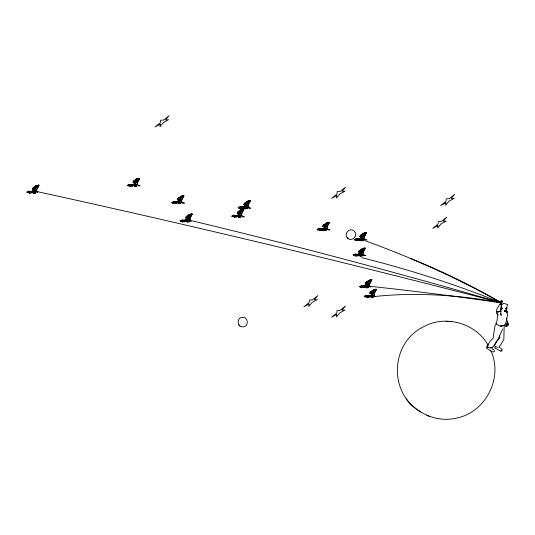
<?xml version="1.0" encoding="UTF-8"?>
<svg xmlns="http://www.w3.org/2000/svg" width="535" height="535" viewBox="0 0 535 535"><rect width="100%" height="100%" fill="white"/><g stroke="black" fill="none" stroke-linecap="round" stroke-linejoin="round"><path stroke-width="0.8" d="M32.662 191.904L31.411 191.403L32.802 191.289L33.932 192.593L33.892 193.209L32.862 191.557L30.167 192.112L29.686 191.664L27.586 192.72L34.494 191.423L35.965 193.015L33.892 193.296L33.906 192.406L30.442 192.172L31.839 191.751L29.906 191.764L31.077 191.497L28.783 191.115L30.395 191.697L27.706 191.497L29.746 191.884L26.75 192.085L28.863 192.132L27.245 192.506L31.411 191.403L33.819 192.687L35.45 192.56L36.741 191.503L36.821 189.624L38.841 185.558L36.654 189.29L36.561 191.443L34.929 191.57L33.932 189.637L35.022 189.417L37.209 185.685L38.701 184.896L38.293 185.598L39.008 185.224L38.841 185.558L35.283 186.106L36.153 186.193L33.872 187.083L35.624 187.009L33.284 187.578L35.31 187.497L32.729 188.006L35.042 187.912L32.856 188.373L34.728 188.4L32.327 188.781L34.454 188.822L32.461 189.209L34.18 189.25L32.789 189.577L35.116 189.544C34.715 194.954 35.069 186.488 36.44 185.745L37.57 185.184L33.932 189.637L33.993 191.015L35.029 191.697M135.696 184.849L135.616 182.636L137.027 178.964L138.157 178.402L134.526 182.856L134.586 184.234L135.034 184.167L136.124 185.498M134.552 183.545L135.515 184.789L137.147 184.662L137.241 182.509L139.602 178.443L138.879 178.817L139.287 178.115L137.803 178.904L135.616 182.636L133.375 182.796L134.773 182.468L133.048 182.428L135.047 182.04L132.914 182L135.322 181.619L133.442 181.592L135.629 181.131L133.315 181.225L135.897 180.716L133.87 180.797L136.218 180.228L134.466 180.302L136.746 179.412L135.87 179.325L139.428 178.777L137.415 182.843L137.328 184.722M179.379 201.421L178.931 201.488L179.867 202.043L179.961 199.896L181.372 196.225L182.502 195.656L178.871 200.11L178.931 201.488L179.86 202.043L178.871 200.11L177.72 200.057L179.118 199.722L177.393 199.682L179.392 199.301L177.259 199.254L179.666 198.873L177.787 198.846L179.981 198.385L177.66 198.478L180.248 197.97L178.215 198.057L180.562 197.482L178.81 197.555L181.091 196.666L180.215 196.579L183.773 196.031L183.946 195.703L183.224 196.077L183.632 195.375L182.147 196.158L179.961 199.896L178.871 200.11L179.653 201.441M181.84 202.571L181.76 200.103L183.773 196.031L181.586 199.762L181.492 201.916L180.469 202.752L179.345 201.421L174.838 202.237L176.771 202.223L175.373 202.645L177.018 202.424L175.955 202.792L176.336 202.491L174.878 203.059L175.721 202.538L174.751 202.598L179.426 201.902L180.897 203.487L178.824 203.768L177.734 201.769L172.183 202.979L173.801 202.604L171.681 202.558L174.677 202.357L172.644 201.969L175.333 202.17L173.714 201.588L176.008 201.976L174.838 202.237M190.139 220.908L190.059 218.434L192.072 214.361L189.885 218.099L189.791 220.246L188.16 220.373L187.17 218.44L188.26 218.226L190.447 214.495L191.931 213.706L191.523 214.408L192.246 214.033L192.072 214.361L188.514 214.91L189.39 214.996L187.11 215.886L188.862 215.819L186.514 216.387L188.547 216.307L185.959 216.815L188.28 216.722L186.086 217.177L187.966 217.203L185.558 217.591L187.691 217.631L185.692 218.019L187.417 218.053L186.019 218.387L188.347 218.347C187.946 223.757 188.3 215.297 189.671 214.555L190.801 213.987L187.17 218.44L187.23 219.818L188.266 220.507M241.813 216.147L241.733 213.679L243.753 209.606L241.566 213.345L241.466 215.491L239.84 215.618L238.844 213.686L239.934 213.472L242.121 209.74L243.606 208.951L243.204 209.653L243.92 209.279L243.753 209.606L240.195 210.155L241.064 210.242L238.784 211.131L240.536 211.058L238.189 211.633L240.222 211.552L237.634 212.061L239.954 211.967L237.767 212.422L239.64 212.448L237.232 212.836L239.366 212.876L237.366 213.258L239.091 213.298L237.7 213.632L240.021 213.592C239.62 219.002 239.974 210.543 241.352 209.8L242.482 209.232L238.844 213.686L238.904 215.063L239.941 215.752M248.1 207.052L248.186 205.172L250.199 201.1L248.013 204.838L247.919 206.985L246.287 207.119L245.297 205.179L246.388 204.965L248.574 201.234L250.059 200.444L249.651 201.147L250.373 200.772L250.199 201.1L246.642 201.655L247.518 201.735L245.237 202.625L246.989 202.558L244.642 203.126L246.675 203.046L244.087 203.554L246.408 203.46L244.214 203.915L246.093 203.942L243.686 204.33L245.819 204.37L243.82 204.758L245.545 204.791L244.147 205.126L246.474 205.086C246.073 210.496 246.428 202.036 247.799 201.294L248.929 200.725L245.297 205.179L245.358 206.557L246.394 207.246M327.219 229.381L327.139 226.907L329.152 222.834L326.972 226.572L326.872 228.719L325.247 228.846L324.25 226.914L325.34 226.7L327.527 222.968L329.012 222.179L328.604 222.881L329.326 222.507L329.152 222.834L325.594 223.383L326.47 223.47L324.19 224.359L325.942 224.292L323.595 224.861L325.628 224.78L323.04 225.288L325.36 225.195L323.167 225.65L325.046 225.676L322.638 226.064L324.772 226.104L322.772 226.492L324.498 226.526L323.1 226.86L325.427 226.82C325.026 232.23 325.38 223.77 326.758 223.028L327.888 222.46L324.25 226.914L324.31 228.291L325.347 228.98M363.178 255.001L363.104 252.527L365.117 248.461L362.931 252.192L362.837 254.346L361.814 255.182L360.276 253.918L361.205 254.473L361.306 252.326L362.717 248.648L363.847 248.086L360.209 252.54L360.276 253.918L361.205 254.473L360.209 252.54L359.065 252.48L360.463 252.152L358.738 252.112L360.737 251.724L358.604 251.684L361.011 251.303L359.132 251.276L361.319 250.815L359.005 250.908L361.586 250.4L359.56 250.487L361.907 249.912L360.155 249.985L362.436 249.096L361.56 249.009L365.117 248.461L365.291 248.126L364.569 248.501L364.977 247.805L363.492 248.588L361.306 252.326L360.209 252.54L360.998 253.871M364.342 239.6L364.261 237.125L366.274 233.053L364.088 236.791L363.994 238.938L362.362 239.065L361.372 237.132L362.462 236.918L364.649 233.186L366.134 232.397L365.726 233.099L366.448 232.725L366.274 233.053L362.717 233.601L363.593 233.688L361.312 234.577L363.064 234.511L360.717 235.079L362.75 234.999L360.162 235.507L362.483 235.413L360.289 235.868L362.168 235.895L359.761 236.283L361.894 236.323L359.894 236.711L361.62 236.744L360.222 237.079L362.549 237.038C362.148 242.449 362.503 233.989 363.874 233.247L365.01 232.678L361.372 237.132L361.433 238.51L362.469 239.198M369.692 286.7L369.611 284.225L371.631 280.159L369.444 283.891L369.351 286.044L367.719 286.171L366.722 284.239L367.819 284.025L369.999 280.286L371.491 279.504L371.083 280.2L371.798 279.832L371.631 280.159L368.073 280.708L368.943 280.795L366.662 281.684L368.414 281.611L366.074 282.186L368.1 282.099L365.519 282.607L367.833 282.513L365.646 282.975L367.518 283.002L365.117 283.383L367.244 283.423L365.251 283.811L366.977 283.851L365.579 284.179L367.906 284.145C367.505 289.555 367.859 281.089 369.23 280.347L370.36 279.785L366.722 284.239L366.789 285.616L367.819 286.299M372.387 295.801L372.393 293.621L373.805 289.95L374.935 289.382L371.297 293.835L371.364 295.213L372.387 295.801L372.48 293.742L369.825 293.407L371.825 293.026L369.692 292.979L372.099 292.598L370.22 292.571L372.407 292.11L370.093 292.204L372.674 291.695L370.648 291.782L372.995 291.207L371.243 291.281L373.524 290.391L372.648 290.304L376.205 289.756L376.379 289.428L375.657 289.803L376.065 289.101L374.58 289.883L372.393 293.621L371.297 293.835L372.393 295.895M374.266 296.296L374.192 293.829L376.205 289.756L374.018 293.488L373.925 295.641L372.902 296.477L371.778 295.146L364.616 296.704L366.234 296.33L364.114 296.283L367.11 296.082L365.077 295.695L367.759 295.895L366.147 295.313L368.441 295.701L367.271 295.962M33.886 192.974L33.926 192.6L33.886 192.974L32.334 192.152L32.802 191.289L28.475 192.246L34.494 191.423M132.673 185.17L131.61 185.538L132.921 185.371L134.526 185.812L134.472 186.193L134.499 185.625L132.005 184.622L127.838 185.725L129.457 185.351L127.337 185.304L130.333 185.103L128.3 184.715L130.981 184.916L129.37 184.334L131.663 184.715L130.493 184.983L132.426 184.97M178.817 203.447L178.864 203.079L178.824 203.768M183.137 220.567L187.645 219.751L187.23 219.818L188.166 220.373L189.791 220.246L188.768 221.082L187.645 219.751L184.227 221.109L185.317 220.754L183.672 220.982L185.07 220.554L183.137 220.567L184.308 220.306L182.014 219.918L183.632 220.5L180.944 220.3L182.977 220.687L179.981 220.888L182.101 220.942L180.482 221.309L186.033 220.099L187.123 222.099L189.196 221.818L187.725 220.233L183.05 220.928L184.02 220.868L183.177 221.39L185.565 220.955L187.17 221.403L187.116 221.784L187.143 221.216M237.714 215.344L235.079 216.16L234.597 215.712L232.491 216.769L237.714 215.344L238.797 217.344L240.87 217.063L239.406 215.478L234.725 216.173L235.694 216.113L234.858 216.635L236.998 216L235.346 216.22L236.751 215.799L234.818 215.812L235.988 215.551L233.695 215.164L235.306 215.745L232.618 215.545L234.651 215.933L231.662 216.133L233.775 216.187L232.157 216.555L237.714 215.344L238.797 217.023L238.817 216.461M241.265 207.306L242.435 207.045L240.141 206.657L241.753 207.239L239.071 207.038L241.104 207.426L238.108 207.627L240.228 207.68L238.61 208.048L244.161 206.838L245.244 208.523L245.271 207.954L242.382 207.861L243.445 207.5L241.8 207.72L243.198 207.292L241.693 207.326L242.95 207.092L241.265 207.306L245.772 206.49L246.896 207.821L247.919 206.985L246.294 207.112L245.358 206.557L245.806 206.49M320.218 229.04L321.395 228.779L319.094 228.391L320.712 228.973L318.024 228.773L320.057 229.161L317.068 229.361L319.181 229.415L317.563 229.782L323.12 228.572L324.203 230.572L326.276 230.291L324.805 228.706L320.131 229.401L321.1 229.341L320.258 229.863L324.725 228.224L324.31 228.291L325.247 228.846L326.872 228.719L325.848 229.555L324.725 228.224L320.218 229.04L321.909 228.826L320.646 229.06L322.157 229.027L320.753 229.448L322.404 229.227L321.341 229.595L322.645 229.428L324.25 229.876L324.203 230.257L324.217 229.903M360.169 256.198L360.209 255.496L360.169 256.198L362.242 255.917L360.771 254.332L353.528 255.409L355.146 255.034L353.026 254.988L356.022 254.787L353.989 254.399L356.671 254.6L355.059 254.018L357.353 254.399L356.183 254.667L358.116 254.653L356.718 255.075L358.363 254.854L356.223 255.489L357.066 254.968L356.096 255.028L359.145 254.459L360.175 256.111L360.149 255.549M357.34 239.259L361.847 238.443L361.433 238.51L362.369 239.065L363.994 238.938L362.971 239.774L361.847 238.443L358.43 239.8L359.527 239.446L357.875 239.673L359.279 239.245L357.34 239.259L358.517 238.998L356.216 238.61L357.835 239.192L355.146 238.991L357.179 239.379L354.19 239.58L356.303 239.633L354.685 240.001L360.242 238.791L361.326 240.79L363.399 240.509L361.928 238.924L357.253 239.62L358.223 239.56L357.38 240.081L359.767 239.647L361.372 240.095L361.319 240.476L361.346 239.907M362.697 286.365L367.204 285.55L366.789 285.616L367.719 286.171L369.351 286.044L368.327 286.88L367.204 285.55L363.787 286.907L364.877 286.553L363.232 286.773L364.629 286.352L362.697 286.365L363.867 286.098L361.573 285.717L363.185 286.299L360.496 286.098L362.536 286.486L359.54 286.686L361.66 286.733L360.035 287.108L365.592 285.891L366.682 287.897L368.755 287.616L367.284 286.031L362.61 286.727L363.573 286.666L362.737 287.188L365.124 286.753L366.722 287.201L366.676 287.576L366.696 287.007M368.956 295.748L367.699 295.982L369.204 295.949L367.806 296.37L369.451 296.149L371.303 296.798L371.263 297.406L370.166 295.494L368.782 295.601L371.277 296.604L371.257 297.493L373.33 297.213L371.858 295.628L364.95 296.918L367.05 295.862L367.538 296.31L370.233 295.755L369.698 296.35L367.311 296.785L368.154 296.263L367.184 296.323L370.166 295.494L370.922 296.363M134.479 186.514L134.519 185.812L134.479 186.514L136.552 186.233L135.081 184.642L128.173 185.939L130.273 184.883L130.761 185.331L133.456 184.776L134.486 186.427L134.459 185.866M187.123 222.099L187.103 221.457M238.797 217.344L238.844 216.642L235.935 216.367L239.319 214.996L240.449 216.327L241.466 215.491L239.84 215.618L238.904 215.063L239.359 214.996L234.818 215.812M245.251 208.837L245.291 208.135L242.776 206.945L245.853 206.971L247.324 208.556L245.251 208.837L244.161 206.838L238.944 208.262L241.051 207.205L241.532 207.654L244.227 207.099L243.692 207.7L247.324 208.556M324.203 230.572L324.243 229.869L324.21 230.485L324.183 229.93L321.729 228.679L323.18 228.833L322.645 229.428L324.223 229.689L321.729 228.679M361.326 240.79L361.366 240.088L361.332 240.703L361.306 240.148L358.851 238.898L360.302 239.051L359.767 239.647L360.222 238.577L355.019 240.215L357.126 239.158L357.607 239.606L360.242 238.791L360.991 239.66M366.682 287.897L366.662 287.248M504.217 324.979L503.843 339.558L499.663 346.386L499.222 346.132M504.686 310.494L504.632 311.169L506.036 311.831L504.525 311.129M134.472 186.193L134.499 185.933M187.116 221.784L187.143 221.523M238.797 217.023L238.784 216.702M245.244 208.523L245.297 208.142M324.203 230.257L324.223 229.996M361.319 240.476L361.346 240.215M360.162 255.877L360.189 255.616M366.676 287.576L366.702 287.315M371.25 297.172L371.283 296.811L371.257 297.493M507.04 312.346L507.153 311.537L505.809 310.113M501.663 301.733L501.857 300.423L501.315 300.269L500.72 301.66M506.484 325.36L505.943 322.819M501.489 303.853L500.131 311.223L497.657 312.099L496.426 311.357L496.587 313.329L498.125 314.901L497.175 313.804L497.751 315.516C496.828 318.104 497.71 321.047 495.912 323.468C497.624 324.899 499.79 326.604 502.178 326.009M506.892 312.828L507.153 311.537M501.308 301.914L501.522 301.011L501.542 301.914M501.462 303.352L501.382 303.733M36.153 185.839L36.26 185.464L33.932 189.637L34.715 190.968M136.739 179.058L136.846 178.683L134.526 182.856L135.609 184.822L135.703 182.763L134.526 182.856L135.308 184.187M181.084 196.312L181.191 195.937L178.871 200.11L180.048 200.016L179.954 202.076L178.931 201.488M189.383 214.642L189.49 214.274L187.17 218.44L187.952 219.771M241.058 209.887L241.171 209.519L238.844 213.686L239.626 215.016M247.511 201.381L247.618 201.013L245.297 205.179L246.08 206.51M326.464 223.115L326.571 222.747L324.25 226.914L325.033 228.244M363.586 233.334L363.693 232.966L361.372 237.132L362.155 238.463M362.429 248.742L362.536 248.367L360.209 252.54L361.392 252.446L361.299 254.506L360.276 253.918M368.943 280.44L369.05 280.066L366.722 284.239L367.512 285.57M373.517 290.037L373.624 289.662L371.297 293.835L372.086 295.166M502.238 302.288L502.639 301.265L501.904 301.058L501.656 301.626M132.667 185.779L129.865 186.267L132.7 186.153L132.8 185.418M322.391 229.836L323.087 229.368L319.596 230.331L322.424 230.217L322.391 229.836L319.596 230.331M358.383 255.088L356.384 255.362L358.356 255.462L358.49 255.101L355.554 255.951L358.39 255.837L359.052 254.994M136.552 186.233L132.921 185.371L133.375 184.294L135.001 184.167L130.533 185.805L131.376 185.284L130.406 185.344L133.389 184.508L132.921 185.371L132.005 184.622L133.389 184.508L129.062 185.464L133.456 184.776L132.005 184.622M179.345 201.421L175.928 202.778L177.266 202.625L177.72 201.548L172.517 203.193L174.624 202.136L175.105 202.584L177.734 201.769L173.407 202.718L179.426 201.902M187.725 220.233L181.706 221.055L186.033 220.099L183.405 220.915L182.923 220.467L180.817 221.523L186.019 219.885L185.565 220.955L189.196 221.818M322.645 229.428L323.1 228.351L317.897 229.996L320.004 228.94L320.485 229.388L323.12 228.572L318.786 229.528L324.805 228.706M358.611 255.055L359.079 254.192L356.45 255.014L355.962 254.566L353.862 255.623L357.694 254.306L358.611 255.055L359.065 253.978L360.69 253.851L357.273 255.208L358.611 255.055L362.242 255.917M366.348 286.767L365.592 285.891L362.957 286.713L362.476 286.265L360.376 287.322L365.572 285.677L365.124 286.753L368.755 287.616M373.33 297.213L369.698 296.35L370.153 295.273L365.84 296.443L371.858 295.628M182.696 202.946L182.522 202.451L182.368 202.966M36.54 187.043L37.209 185.685L35.464 188.895M137.127 180.262L137.803 178.904L136.05 182.114M181.472 197.515L182.147 196.158L180.395 199.374M189.771 215.846L190.447 214.495L188.695 217.705M241.452 211.091L242.121 209.74L240.375 212.95M247.899 202.591L248.574 201.234L246.822 204.444M326.852 224.319L327.527 222.968L325.775 226.178M363.974 234.537L364.649 233.186L362.897 236.396M362.817 249.945L363.492 248.588L361.74 251.804M369.331 281.644L369.999 280.286L368.254 283.503M373.905 291.241L374.58 289.883L372.828 293.1M500.145 303.9L500.385 303.452M500.192 303.653L496.721 309.243L496.694 311.664L496.426 311.357L497.657 312.099L500.646 311.056L501.168 315.503L500.539 313.597M496.48 323.608L495.009 325.735L493.103 338.227L489.92 341.424L486.79 346.961L490.401 347.864L492.708 347.228L497.791 339.839L502.713 328.898M495.577 346.58L494.735 347.991L500.967 351.228L501.583 350.111L500.981 351.107L502.378 349.843L499.516 347.081M487.572 347.001L486.73 348.392L492.16 351.783C495.37 352.491 494.895 349.689 492.381 348.954L491.872 347.964M500.446 310.674L501.275 309.284L500.713 310.474C502.572 308.3 501.295 308.12 501.549 305.244L503.381 303.205L507.575 304.555L506.839 307.237L507.019 309.25L506.451 309.377L506.003 311.223L504.157 310.414L504.799 310.099M177.266 202.625L177.801 202.029L176.349 201.876L178.757 203.166L180.897 203.487M186.1 220.36L185.565 220.955L184.649 220.206L186.1 220.36L181.706 221.055M237.239 216.2L237.774 215.605L236.323 215.451L238.73 216.742L240.87 217.063M365.652 286.158L365.124 286.753L364.201 286.004L365.652 286.158L361.265 286.847L367.284 286.031M502.251 308.026L501.73 308.588L502.091 308.207M138.277 185.759L138.177 185.19L138.023 185.705M249.049 208.088C249.076 206.289 247.758 209.747 250.928 208.209L249.036 207.54M328.075 229.749L327.694 229.675L327.901 229.254M364.937 239.499C364.79 240.924 365.893 238.055 367.003 240.161M370.287 286.606L370.387 287.168L370.467 286.593M375.129 296.671L374.747 296.597L374.955 296.176M321.99 229.936L323.087 229.368L320.418 229.736L321.99 229.936L322.525 229.482M181.673 201.976L180.382 203.032L178.757 203.166M241.646 215.551L240.362 216.608L238.73 216.742M327.052 228.779L325.761 229.836L324.136 229.97L326.276 230.291M364.174 238.998L362.884 240.054L361.259 240.188L363.399 240.509M363.018 254.406L361.727 255.462L360.102 255.59M369.531 286.105L368.24 287.161L366.609 287.288M374.105 295.701L372.815 296.758L371.19 296.892M38.513 185.585L39.008 185.224M139.1 178.804L139.602 178.443M183.451 196.057L183.946 195.703M191.751 214.388L192.246 214.033M249.878 201.127L250.373 200.772M243.425 209.633L243.92 209.279M328.831 222.861L329.326 222.507M365.953 233.079L366.448 232.725M364.79 248.487L365.291 248.126M371.303 280.186L371.798 279.832M375.878 289.783L376.379 289.428M505.568 326.036L506.819 325.487L505.568 326.036L505.796 326.41L507.648 326.036L508.25 324.705L506.498 318.572M503.649 325.721L505.642 324.23L507.641 314.613L506.438 311.45L506.531 312.788M492.708 347.235L490.401 347.864M30.167 192.112L32.782 191.075L34.414 190.948L35.537 192.279L36.561 191.443L34.929 191.57L33.993 191.015L34.447 190.948L29.947 192.587L30.783 192.065L29.82 192.125L32.802 191.289M130.761 185.331L133.375 184.294L130.493 184.983M175.105 202.584L177.72 201.548M183.405 220.915L186.019 219.885M245.772 206.49L241.305 208.135L242.148 207.607L241.178 207.667L244.147 206.624L239.834 207.794L245.853 206.971M235.079 216.16L237.694 215.123L233.38 216.294L239.406 215.478M320.485 229.388L323.1 228.351M357.607 239.606L360.222 238.577M356.45 255.014L359.065 253.978L356.183 254.667M362.957 286.713L365.572 285.677M367.538 296.31L370.153 295.273M371.778 295.146L368.361 296.504L369.451 296.149M507.835 323.922L507.621 322.719L507.835 323.922L507.046 324.19L507.387 325.668M241.532 207.654L244.161 206.838M242.509 216.615C243.017 214.736 240.864 218.173 244.475 216.715L242.589 216.04M28.475 192.246L32.782 191.075L29.906 191.764M129.062 185.464L133.375 184.294M360.771 254.332L354.752 255.148L359.065 253.978M361.928 238.924L355.909 239.747L360.242 238.791M354.752 255.148L359.079 254.192L357.694 254.306L359.56 255.061M361.265 286.847L365.592 285.891M365.84 296.443L370.166 295.494M29.278 193.048L32.214 192.199L29.278 193.048L32.113 192.934L32.08 192.56L30.107 192.46L32.107 192.185M174.209 203.527L177.145 202.678L174.209 203.527L177.045 203.407L177.011 203.032L175.039 202.932L177.038 202.658M240.636 208.596L243.572 207.747L240.636 208.596L243.472 208.483L243.438 208.102L241.466 208.001L243.465 207.727M182.509 221.858L185.444 221.008L182.509 221.858L185.344 221.744L185.311 221.363L183.338 221.263L185.337 220.988M234.19 217.103L237.125 216.254L234.19 217.103L237.025 216.989L236.992 216.608L235.019 216.508L237.012 216.234M356.718 240.549L359.647 239.7L356.718 240.549L359.547 240.436L359.513 240.054L357.54 239.954L359.54 239.68M355.554 255.951L358.356 255.462M362.068 287.649L365.004 286.8L362.068 287.649L364.903 287.536L364.87 287.161L362.897 287.061L364.897 286.787M366.642 297.253L369.578 296.403L366.642 297.253L369.478 297.132L369.444 296.758L367.471 296.657L369.471 296.383M129.865 186.267L132.693 185.404M173.407 202.718L177.801 202.029M239.834 207.794L244.227 207.099M233.38 216.294L237.774 215.605M318.786 229.528L323.18 228.833M355.909 239.747L360.302 239.051M371.364 295.213L371.812 295.146M372.293 295.768L373.925 295.641L372.293 295.768L371.33 294.524M36.654 189.29L35.022 189.417L35.196 189.758M137.241 182.509L135.616 182.636L135.783 182.977M135.515 184.789L137.147 184.662M134.412 185.906L136.037 185.779M181.586 199.762L179.961 199.896L180.128 200.23M248.013 204.838L246.388 204.965L246.555 205.3M245.184 208.235L246.809 208.108M241.566 213.345L239.934 213.472L240.101 213.806M189.885 218.099L188.26 218.226L188.427 218.561M187.056 221.497L188.681 221.363L189.972 220.306C294.471 245.344 398.374 272.87 501.556 302.87A146.068 44.378 5.8 0 0 374.928 296.524M326.972 226.572L325.34 226.7L325.507 227.034M364.088 236.791L362.462 236.918L362.63 237.252M362.931 252.192L361.306 252.326L361.473 252.66M369.444 283.891L367.819 284.025L367.986 284.359M374.018 293.488L372.393 293.621L372.561 293.956M130.694 185.678L132.112 185.618M30.107 192.46L31.525 192.399M175.039 202.932L176.456 202.872M241.466 208.001L242.883 207.948M235.019 216.508L236.43 216.454M183.338 221.263L184.756 221.209M320.418 229.736L322.545 229.649M357.54 239.954L358.958 239.901M356.384 255.362L357.801 255.302M362.897 287.061L364.315 287.001M367.471 296.657L368.889 296.597M347.028 237.466C350.933 243.224 359.587 235.26 353.949 230.899C349.061 226.659 342.594 235.507 348.472 238.737M242.729 317.282C236.343 317.001 236.771 327.614 243.124 326.858C249.571 326.624 247.745 316.687 242.95 317.295M488.348 345.556C476.344 323.354 445.668 314.453 423.633 326.731C389.968 342.922 388.316 393.8 420.938 411.95M500.312 311.41L501.235 311.444M450.276 321.575L451.199 321.622M138.19 185.785L140.157 185.886L138.264 185.21M182.535 203.039L184.501 203.139L182.609 202.464M327.915 229.843L329.881 229.943L327.988 229.274M363.88 255.469L365.846 255.57L363.867 254.874L363.713 255.389M445.983 321.314L448.263 321.461M31.411 191.403L32.862 191.557M357.694 254.306L359.145 254.459M368.782 295.601L370.233 295.755M35.965 193.015L33.819 192.687L33.892 193.296M132.921 185.371L134.499 185.625M369.698 296.35L371.277 296.604M488.147 347.182L486.79 346.961L487.305 347.075M37.677 191.991L37.51 192.547L37.751 192.052M36.741 191.503C192.393 225.549 347.369 262.685 501.556 302.87A802.614 701.405 -30.2 0 0 410.278 258.385M498.379 347.382L495.229 346.58L494.527 345.71L496.881 340.882L499.884 337.879L499.616 336.034M406.219 398.976C417.802 414.284 438.158 422.804 457.024 417.969C486.275 412.003 503.702 376.64 490.428 349.923M358.851 238.898L360.724 239.653M242.776 206.945L244.02 207.453M236.323 215.451L238.195 216.207M176.349 201.876L178.222 202.631M364.201 286.004L366.074 286.76M184.649 220.206L186.521 220.962M426.769 415.04L429.19 416.33M361.433 238.51L362.456 239.098M324.31 228.291L325.334 228.88M245.358 206.557L246.381 207.145M366.789 285.616L367.812 286.205M238.904 215.063L239.927 215.652M187.23 219.818L188.253 220.407M33.993 191.015L35.022 191.604M238.837 324.885L239.887 325.949M361.399 237.821L362.369 239.065M360.242 253.229L361.205 254.473M324.277 227.602L325.247 228.846M366.756 284.928L367.719 286.171M245.324 205.868L246.294 207.112M238.877 214.374L239.84 215.618M178.897 200.799L179.867 202.043M187.196 219.129L188.166 220.373M33.966 190.326L34.929 191.57M507.956 324.284L507.762 323.508L507.789 324.665M364.636 240.536A1048.714 895.918 -23.5 0 1 501.556 302.87A624.653 92.368 9.9 0 0 368.508 286.151M361.566 257.616A1149.2 940.497 -21.1 0 1 501.556 302.87M160.246 124.194L159.992 126.641L163.422 122.488L168.572 119.72L165.549 119.92L168.986 115.761L163.683 120.041L160.66 120.235L160.406 122.682L155.096 126.962L160.246 124.194M308.996 304.047L308.742 306.501L312.179 302.342L317.322 299.573L314.299 299.774L317.736 295.614L312.433 299.894L309.411 300.088L309.156 302.536L303.847 306.816L308.996 304.047M336.782 195.603L336.528 198.05L339.966 193.897L345.108 191.129L342.086 191.323L345.523 187.17L340.22 191.45L337.197 191.644L336.943 194.091L331.64 198.371L336.782 195.603M336.669 314.486L336.408 316.934L339.845 312.781L344.995 310.012L341.972 310.206L345.409 306.053L340.099 310.333L337.083 310.527L336.823 312.975L331.519 317.255L336.669 314.486M437.911 225.596L437.657 228.044L441.094 223.891L446.237 221.122L443.221 221.316L446.651 217.163L441.348 221.443L438.326 221.637L438.071 224.085L432.768 228.365L437.911 225.596M445.836 202.812L445.581 205.259L449.019 201.1L454.161 198.338L451.139 198.532L454.576 194.372L449.273 198.652L446.25 198.846L445.996 201.3L440.686 205.574L445.836 202.812M190.607 220.975L190.995 221.276L190.607 220.975M503.582 325.494L500.533 326.129L503.582 325.494M501.402 308.902L501.148 309.538L501.93 308.394L501.402 308.902M506.705 307.839L505.515 308.789L506.705 307.839M501.135 304.248L500.593 304.555L501.135 304.248"/></g></svg>
